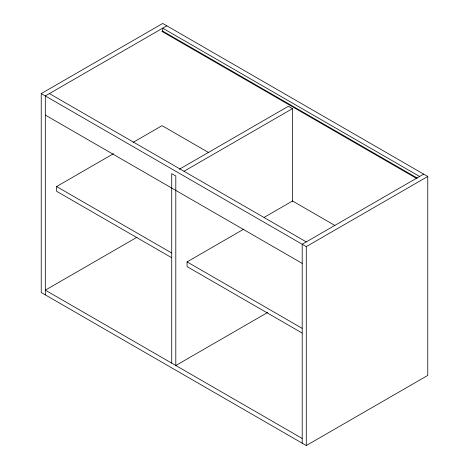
<?xml version="1.0" encoding="UTF-8"?>
<svg xmlns="http://www.w3.org/2000/svg" width="469" height="469" viewBox="0 0 469 469"><rect width="100%" height="100%" fill="white"/><g stroke="black" fill="none" stroke-linecap="round" stroke-linejoin="round"><path stroke-width="0.7" d="M41.231 93.589L162.714 23.45L427.769 176.479L427.769 375.411L306.286 445.55L41.231 292.521L41.231 93.589L306.286 246.612L427.769 176.479M166.8 25.807L45.317 95.946L45.317 294.884M171.607 257.674L56.585 191.27L56.585 186.551L113.422 153.738M133.003 142.435L162.051 125.663L208.816 152.66M179.322 169.25L288.341 106.305L292.427 108.667L292.427 201.588M184.041 171.244L292.427 108.667M137.065 237.197L45.317 290.164L302.2 438.474M302.089 333.008L187.067 266.603L187.067 261.884L243.903 229.071M264.117 217.399L292.533 200.996L334.878 225.442M423.683 174.116L302.2 244.255L302.2 443.193M267.705 312.436L175.805 365.498L175.805 175.998L171.718 173.641L171.718 363.141M419.597 176.479L162.714 28.169L162.714 31.71M162.438 30.942L417.334 178.103M161.776 31.323L416.671 178.49M49.403 93.589L306.286 241.893M45.317 115.075L302.2 263.385M56.585 186.551L171.607 252.961M187.067 261.884L302.089 328.294M306.286 246.612L306.286 445.55"/></g></svg>
